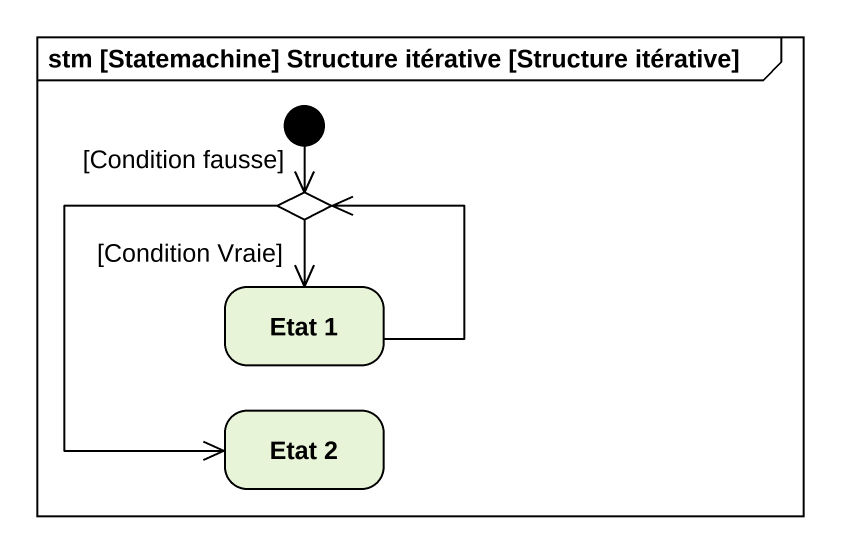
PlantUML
@startuml
mainframe stm [Statemachine] Structure itérative [Structure itérative]
hide empty description
state choice1 <<choice>>
state "Etat 1" as Etat_1
state "Etat 2" as Etat_2
[*] --> choice1
choice1 --> Etat_1 : [Condition Vraie]
choice1 --> Etat_2 : [Condition fausse]
Etat_1 -up-> choice1
@enduml
